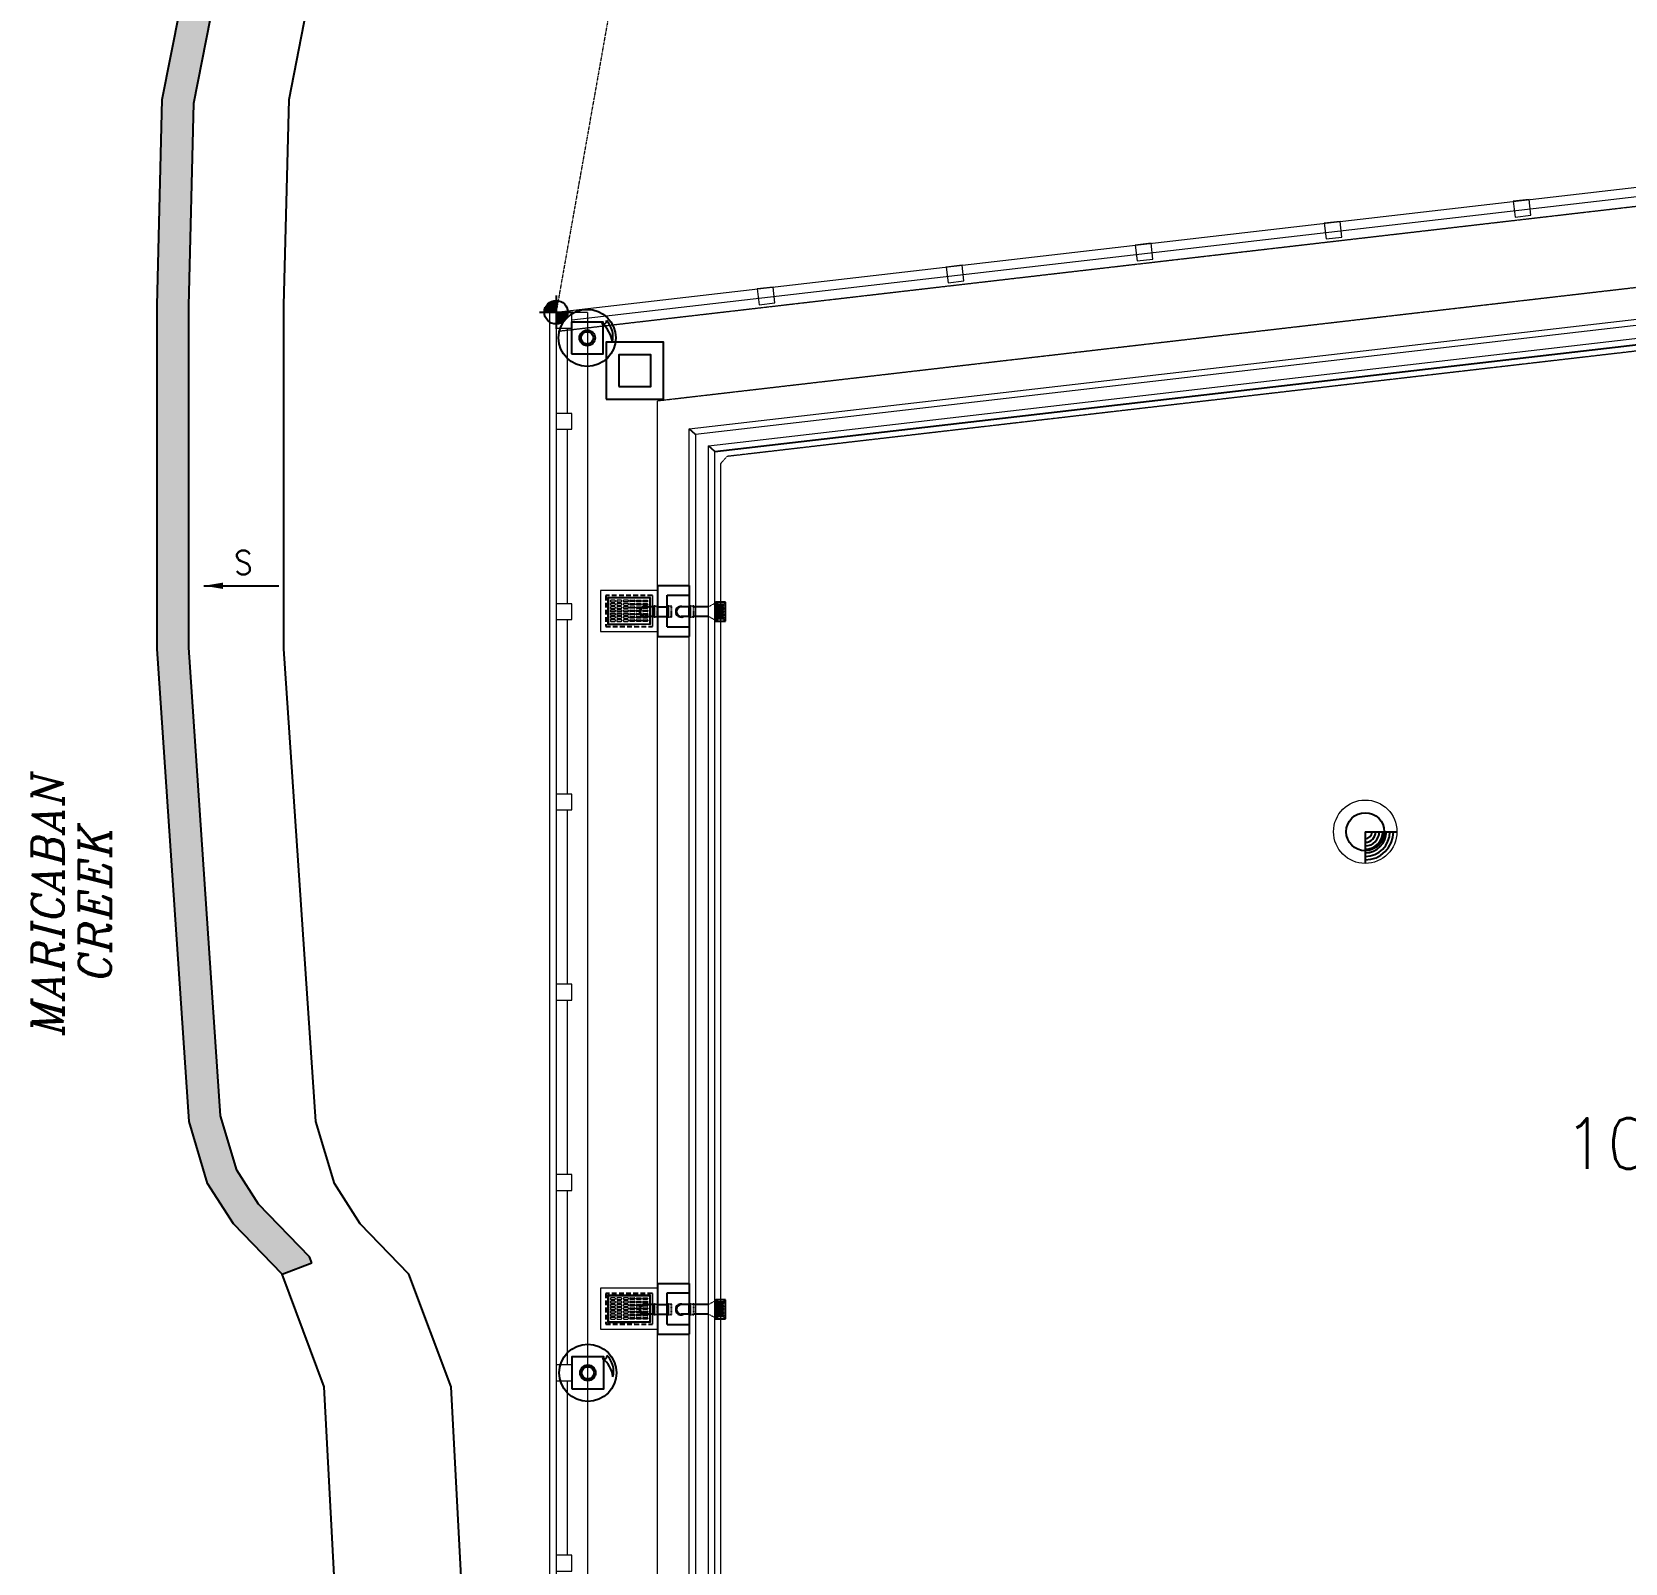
# Model space of a CAD drawing. Header units: inches. Extents: x 25480 to 951550, y -607927 to 1377809.
# Drawn here: x 436930 to 462051, y 356615 to 380756 of the extents above; entities that cross this region are included whole.
import ezdxf

# ---------------------------------------------------------------- set-up
doc = ezdxf.new("R2010")
doc.units = ezdxf.units.IN
doc.header["$MEASUREMENT"] = 0
doc.linetypes.add('HIDDEN', pattern=[0.375, 0.25, -0.125])
doc.linetypes.add('PHANTOM', pattern=[2.5, 1.25, -0.25, 0.25, -0.25, 0.25, -0.25])
doc.layers.add('M-HVAC-EQPM-NEW', color=5, linetype='Continuous')
doc.layers.add('M-X-BKGD', color=8, linetype='Continuous')
doc.styles.add('SIMPLEX', font='simplex.shx')
doc.dimstyles.new('dim300', dxfattribs={"dimscale": 300, "dimtxt": 2.5, "dimasz": 2.5, "dimexe": 1, "dimexo": 1, "dimgap": 1, "dimtad": 1, "dimdec": 0, "dimzin": 0, "dimdsep": 46, "dimtxsty": 'SIMPLEX', "dimcen": 1, "dimdle": 2.5, "dimclrd": 1, "dimclre": 1, "dimclrt": 3, "dimadec": 0, "dimazin": 0, "dimtfac": 1, "dimtdec": 0, "dimtix": 1, "dimtmove": 2, "dimatfit": 0, "dimfxl": 1, "dimtolj": 1, "dimtzin": 0, "dimarcsym": 0})

msp = doc.modelspace()

# ---------------------------------------------------------------- hatches: boundary and pattern name
at = {"layer": 'M-X-BKGD'}
h = msp.add_hatch(dxfattribs=at)
h.set_pattern_fill('GRAVEL', color=8, scale=500, angle=180, style=0)
h.set_pattern_definition([(48.0128, (355885.91, -4146909.247), (3999.99911608, 4500.0006708), [67.268, -6659.544]), (4.9697, (355930.91, -4146859.247), (-6000.00052576, -499.9956535), [115.434, -11427.9625]), (312.5104, (356045.91, -4146849.247), (-4999.99535917, 5500.00433694), [81.394, -8058.016]), (87.2737, (356240.91, -4146724.247), (-499.99800886, -10000.00014749), [105.119, -10406.779]), (112.8337, (356245.91, -4146619.247), (2500.00495272, -5999.99820589), [103.0775, -10204.6865]), (177.2737, (356205.91, -4146524.247), (10000.00014749, -499.99800886), [105.119, -10406.779]), (217.6942, (356100.91, -4146519.247), (6500.00367281, 4999.99520258), [139.0145, -13762.4245]), (252.2553, (355990.91, -4146604.247), (-3500.00538135, -10999.99811562), [131.244, -12993.1605]), (301.4296, (355950.91, -4146729.247), (4000.00411709, -6499.99751825), [105.475, -10442.0365]), (355.2364, (356005.91, -4146819.247), (-5500.00047316, 499.99576633), [120.416, -5900.3815]), (42.3974, (356125.91, -4146829.247), (6000.003675537, 5499.996041007), [155.724, -15416.6875]), (318.8141, (355745.91, -4146719.247), (3500.0014734, -2999.99865667), [53.1505, -5261.922]), (351.4692, (355785.91, -4146754.247), (-6499.99914241, 1000.00395502), [101.1185, -10010.7555]), (45, (355885.9, -4146769.25), (1e-13, 500.000155), [70.7105, -636.396]), (23.1986, (355920.91, -4146829.25), (-2499.9998653, -1000.0006626), [38.079, -3769.8075]), (111.8014, (355955.91, -4146814.25), (499.9999553, -1500.0001365), [53.8515, -2638.731]), (210.9638, (355935.91, -4146764.25), (-1499.9990111, -1000.0012418), [87.4645, -2828.0115]), (341.5651, (355860.91, -4146809.25), (-1000.0002173, 499.9992016), [63.2455, -1517.8935]), (196.3895, (356245.91, -4146814.247), (-5000.0010992, -1499.99635491), [88.6, -8771.4225]), (250.3462, (356160.91, -4146839.247), (1999.99762369, 5500.0010678), [74.3305, -7358.704]), (113.1986, (355860.91, -4146909.25), (1000.0006626, -2499.9998653), [76.1575, -3731.729]), (163.6105, (355830.91, -4146839.247), (5000.0010992, -1499.99635491), [88.6, -8771.4225]), (159.444, (356245.91, -4146504.25), (2500.0009223, -999.9979982), [85.44, -4186.562]), (114.7751, (356165.91, -4146474.247), (2499.99609462, -5500.00171092), [71.589, -7087.3215]), (246.8014, (355855.91, -4146409.25), (-1000.0006626, -2499.9998653), [76.1575, -3731.729]), (197.354, (355825.91, -4146479.247), (6500.00100955, 1999.99725113), [83.8155, -8297.712]), (249.444, (356100.91, -4146409.25), (999.9979982, 2500.0009223), [42.72, -4229.282]), (281.3099, (355885.91, -4146409.25), (499.998816, -2000.0003761), [25.495, -2524.0145]), (345.9638, (355890.91, -4146434.25), (-1500.000273, 499.9990287), [103.0775, -1958.475]), (6.009, (355990.91, -4146459.247), (-4999.99987545, -499.99965874), [95.525, -9456.9615]), (123.6901, (355935.91, -4146719.25), (500.0006673, -999.999779), [72.111, -1730.6645]), (173.1572, (355895.91, -4146659.247), (-8499.99968274, 1000.00399896), [125.897, -12463.7815]), (240.9454, (355770.91, -4146644.247), (2000.0000136, 3500.0001923), [51.478, -5096.337]), (270, (355745.9, -4146689.25), (500, -500), [30, -470]), (300.2564, (356000.91, -4146474.247), (-1999.9974434, 3500.00122793), [69.462, -6876.76]), (228.0128, (356035.91, -4146534.247), (-3999.99911608, -4500.0006708), [134.536, -6592.276]), (180, (355945.9, -4146634.25), (-500, -500), [130, -370]), (145.3048, (355815.91, -4146634.247), (4999.9971295, -3500.0043048), [79.057, -7826.637]), (74.0546, (355750.91, -4146589.25), (499.9999446, 2000.0000633), [72.801, -3567.254]), (27.646, (355770.91, -4146519.247), (9499.99790359, 5000.00385658), [118.5325, -11734.737]), (355.4261, (355875.91, -4146464.247), (6500.00027916, -499.99740058), [125.3995, -12414.537])])
h.paths.add_polyline_path([(440501, 362276), (440160, 362812), (439904, 363668), (439405, 371048), (439405, 376439), (439485, 379634), (439746, 380967), (439952, 381593), (440068, 382007), (439708, 384775), (439476, 384732), (439704, 382976), (439656, 382512), (439604, 382205), (439473, 381739), (439261, 381093), (438986, 379688), (438905, 376446), (438905, 371031), (439409, 363578), (439701, 362602), (440107, 361965), (440874, 361173), (441342, 361348), (441306, 361445)])
h.paths.add_polyline_path([(439250, 388302), (439519, 389132), (439084, 389142), (439072, 387932), (439183, 386654), (439369, 385550), (439476, 384732), (439708, 384775)])
h.paths.add_polyline_path([(439679, 386717), (439572, 387951), (439583, 389061), (439606, 389130), (439519, 389132), (439250, 388302), (439708, 384775), (439968, 384822), (439864, 385624)])
h.paths.add_polyline_path([(439708, 384775), (440068, 382007), (440093, 382096), (440152, 382445), (440207, 382983), (439968, 384822)])
for points in [[(445196, 376521, 0.414214), (445011, 376336), (445196, 376336)], [(445381, 376336), (445196, 376336), (445196, 376151, 0.414214)]]:
    msp.add_hatch(color=8, dxfattribs=at).paths.add_polyline_path(points)

# ---------------------------------------------------------------- linework, layer by layer
at = {"layer": 'M-HVAC-EQPM-NEW', "color": 8}
for centre, radius in [((445196, 376336), 185), ((445686, 375931), 450), ((445686, 375931), 123), ((445686, 375931), 97.2), ((447732, 371751), 5.08), ((447854, 371751), 5.08), ((447732, 371482), 5.08), ((447854, 371482), 5.08), ((457953, 368146), 300), ((447732, 360751), 5.08), ((447854, 360751), 5.08), ((447732, 360482), 5.08), ((447854, 360482), 5.08), ((445696, 359615), 450), ((445696, 359615), 123), ((445696, 359615), 97.2)]:
    msp.add_circle(centre, radius, dxfattribs=at)
at = {"layer": 'M-HVAC-EQPM-NEW', "color": 8, "linetype": 'Continuous', "lineweight": 0, "ltscale": 10}
msp.add_circle((457953, 368146), 500, dxfattribs=at)
at = {"layer": 'M-X-BKGD', "color": 8, "linetype": 'PHANTOM', "lineweight": 0, "ltscale": 10}
msp.add_line((448584, 395469), (445196, 376336), dxfattribs=at)
at = {"layer": 'M-X-BKGD', "color": 8, "linetype": 'Continuous', "lineweight": 0, "ltscale": 10}
for p, q in [((445196, 376336), (510006, 383846)), ((445196, 376336), (510006, 383846)), ((445446, 376214), (478186, 380008)), ((447296, 374496), (485996, 378980)), ((447296, 374496), (485996, 378980)), ((447696, 374139), (485596, 378531)), ((445196, 376336), (445196, 344615)), ((445196, 376336), (445196, 344615)), ((445376, 374740), (445376, 376086)), ((445376, 371740), (445376, 374490)), ((447296, 345096), (447296, 374496)), ((447296, 345096), (447296, 374496)), ((447696, 345496), (447696, 374139)), ((447696, 345496), (447696, 374139)), ((446051, 371788), (446051, 371780)), ((446122, 371796), (446059, 371796)), ((446131, 371780), (446131, 371788)), ((446153, 371788), (446153, 371780)), ((446224, 371796), (446161, 371796)), ((446233, 371780), (446233, 371788)), ((446255, 371789), (446255, 371781)), ((446327, 371798), (446264, 371798)), ((446335, 371781), (446335, 371789)), ((446356, 371781), (446356, 371789)), ((446365, 371798), (446428, 371798)), ((446436, 371789), (446436, 371781)), ((446459, 371780), (446459, 371788)), ((446467, 371796), (446531, 371796)), ((446539, 371788), (446539, 371780)), ((446561, 371780), (446561, 371788)), ((446569, 371796), (446632, 371796)), ((446641, 371788), (446641, 371780)), ((446713, 371868), (446713, 371383)), ((446051, 371735), (446051, 371727)), ((446051, 371682), (446051, 371674)), ((446051, 371632), (446051, 371624)), ((446051, 371580), (446051, 371572)), ((446059, 371771), (446122, 371771)), ((446122, 371744), (446059, 371744)), ((446059, 371719), (446122, 371719)), ((446122, 371691), (446059, 371691)), ((446059, 371666), (446122, 371666)), ((446122, 371641), (446059, 371641)), ((446059, 371616), (446122, 371616)), ((446122, 371588), (446059, 371588)), ((446059, 371563), (446122, 371563)), ((446122, 371539), (446059, 371539)), ((446131, 371727), (446131, 371735)), ((446131, 371674), (446131, 371682)), ((446131, 371624), (446131, 371632)), ((446131, 371572), (446131, 371580)), ((446153, 371735), (446153, 371727)), ((446153, 371682), (446153, 371674)), ((446153, 371632), (446153, 371624)), ((446153, 371580), (446153, 371572)), ((446161, 371771), (446224, 371771)), ((446224, 371744), (446161, 371744)), ((446161, 371719), (446224, 371719)), ((446224, 371691), (446161, 371691)), ((446161, 371666), (446224, 371666)), ((446224, 371641), (446161, 371641)), ((446161, 371616), (446224, 371616)), ((446224, 371588), (446161, 371588)), ((446161, 371563), (446224, 371563)), ((446224, 371539), (446161, 371539)), ((446233, 371727), (446233, 371735)), ((446233, 371674), (446233, 371682)), ((446233, 371624), (446233, 371632)), ((446233, 371572), (446233, 371580)), ((446255, 371737), (446255, 371729)), ((446255, 371685), (446255, 371676)), ((446255, 371632), (446255, 371624)), ((446255, 371580), (446255, 371572)), ((446264, 371773), (446327, 371773)), ((446327, 371745), (446264, 371745)), ((446264, 371720), (446327, 371720)), ((446327, 371693), (446264, 371693)), ((446264, 371668), (446327, 371668)), ((446327, 371641), (446264, 371641)), ((446264, 371616), (446327, 371616)), ((446327, 371588), (446264, 371588)), ((446264, 371563), (446327, 371563)), ((446327, 371539), (446264, 371539)), ((446335, 371729), (446335, 371737)), ((446335, 371676), (446335, 371685)), ((446335, 371624), (446335, 371632)), ((446335, 371572), (446335, 371580)), ((446356, 371729), (446356, 371737)), ((446356, 371676), (446356, 371685)), ((446356, 371624), (446356, 371632)), ((446356, 371572), (446356, 371580)), ((446428, 371773), (446365, 371773)), ((446365, 371745), (446428, 371745)), ((446428, 371720), (446365, 371720)), ((446365, 371693), (446428, 371693)), ((446428, 371668), (446365, 371668)), ((446365, 371641), (446428, 371641)), ((446428, 371616), (446365, 371616)), ((446365, 371588), (446428, 371588)), ((446428, 371563), (446365, 371563)), ((446365, 371539), (446428, 371539)), ((446436, 371737), (446436, 371729)), ((446436, 371685), (446436, 371676)), ((446436, 371632), (446436, 371624)), ((446436, 371580), (446436, 371572)), ((446459, 371727), (446459, 371735)), ((446459, 371674), (446459, 371682)), ((446459, 371624), (446459, 371632)), ((446459, 371572), (446459, 371580)), ((446531, 371771), (446467, 371771)), ((446467, 371744), (446531, 371744)), ((446531, 371719), (446467, 371719)), ((446467, 371691), (446531, 371691)), ((446531, 371666), (446467, 371666)), ((446467, 371641), (446531, 371641)), ((446531, 371616), (446467, 371616)), ((446467, 371588), (446531, 371588)), ((446531, 371563), (446467, 371563)), ((446467, 371539), (446531, 371539)), ((446539, 371735), (446539, 371727)), ((446539, 371682), (446539, 371674)), ((446539, 371632), (446539, 371624)), ((446539, 371580), (446539, 371572)), ((446561, 371727), (446561, 371735)), ((446561, 371674), (446561, 371682)), ((446561, 371624), (446561, 371632)), ((446561, 371572), (446561, 371580)), ((446632, 371771), (446569, 371771)), ((446569, 371744), (446632, 371744)), ((446632, 371719), (446569, 371719)), ((446569, 371691), (446632, 371691)), ((446632, 371666), (446569, 371666)), ((446569, 371641), (446632, 371641)), ((446632, 371616), (446569, 371616)), ((446569, 371588), (446632, 371588)), ((446632, 371563), (446569, 371563)), ((446569, 371539), (446632, 371539)), ((446641, 371735), (446641, 371727)), ((446641, 371682), (446641, 371674)), ((446641, 371632), (446641, 371624)), ((446641, 371580), (446641, 371572)), ((445376, 368740), (445376, 371490)), ((446051, 371531), (446051, 371522)), ((446051, 371479), (446051, 371470)), ((446059, 371514), (446122, 371514)), ((446122, 371487), (446059, 371487)), ((446059, 371462), (446122, 371462)), ((446131, 371522), (446131, 371531)), ((446131, 371470), (446131, 371479)), ((446153, 371531), (446153, 371522)), ((446153, 371479), (446153, 371470)), ((446161, 371514), (446224, 371514)), ((446224, 371487), (446161, 371487)), ((446161, 371462), (446224, 371462)), ((446233, 371522), (446233, 371531)), ((446233, 371470), (446233, 371479)), ((446255, 371531), (446255, 371522)), ((446255, 371479), (446255, 371470)), ((446264, 371514), (446327, 371514)), ((446327, 371487), (446264, 371487)), ((446264, 371462), (446327, 371462)), ((446335, 371522), (446335, 371531)), ((446335, 371470), (446335, 371479)), ((446356, 371522), (446356, 371531)), ((446356, 371470), (446356, 371479)), ((446428, 371514), (446365, 371514)), ((446365, 371487), (446428, 371487)), ((446428, 371462), (446365, 371462)), ((446436, 371531), (446436, 371522)), ((446436, 371479), (446436, 371470)), ((446459, 371522), (446459, 371531)), ((446459, 371470), (446459, 371479)), ((446531, 371514), (446467, 371514)), ((446467, 371487), (446531, 371487)), ((446531, 371462), (446467, 371462)), ((446539, 371531), (446539, 371522)), ((446539, 371479), (446539, 371470)), ((446561, 371522), (446561, 371531)), ((446561, 371470), (446561, 371479)), ((446632, 371514), (446569, 371514)), ((446569, 371487), (446632, 371487)), ((446632, 371462), (446569, 371462)), ((446641, 371531), (446641, 371522)), ((446641, 371479), (446641, 371470)), ((445376, 365740), (445376, 368490)), ((445376, 362740), (445376, 365490)), ((445376, 359740), (445376, 362490)), ((446051, 360788), (446051, 360780)), ((446051, 360735), (446051, 360727)), ((446122, 360796), (446059, 360796)), ((446059, 360771), (446122, 360771)), ((446122, 360744), (446059, 360744)), ((446131, 360780), (446131, 360788)), ((446131, 360727), (446131, 360735)), ((446153, 360788), (446153, 360780)), ((446153, 360735), (446153, 360727)), ((446224, 360796), (446161, 360796)), ((446161, 360771), (446224, 360771)), ((446224, 360744), (446161, 360744)), ((446233, 360780), (446233, 360788)), ((446233, 360727), (446233, 360735)), ((446255, 360789), (446255, 360781)), ((446255, 360737), (446255, 360729)), ((446327, 360798), (446264, 360798)), ((446264, 360773), (446327, 360773)), ((446327, 360745), (446264, 360745)), ((446335, 360781), (446335, 360789)), ((446335, 360729), (446335, 360737)), ((446356, 360781), (446356, 360789)), ((446356, 360729), (446356, 360737)), ((446365, 360798), (446428, 360798)), ((446428, 360773), (446365, 360773)), ((446365, 360745), (446428, 360745)), ((446436, 360789), (446436, 360781)), ((446436, 360737), (446436, 360729)), ((446459, 360780), (446459, 360788)), ((446459, 360727), (446459, 360735)), ((446467, 360796), (446531, 360796)), ((446531, 360771), (446467, 360771)), ((446467, 360744), (446531, 360744)), ((446539, 360788), (446539, 360780)), ((446539, 360735), (446539, 360727)), ((446561, 360780), (446561, 360788)), ((446561, 360727), (446561, 360735)), ((446569, 360796), (446632, 360796)), ((446632, 360771), (446569, 360771)), ((446569, 360744), (446632, 360744)), ((446641, 360788), (446641, 360780)), ((446641, 360735), (446641, 360727)), ((446713, 360868), (446713, 360383)), ((446051, 360682), (446051, 360674)), ((446051, 360632), (446051, 360624)), ((446051, 360580), (446051, 360572)), ((446051, 360531), (446051, 360522)), ((446059, 360719), (446122, 360719)), ((446122, 360691), (446059, 360691)), ((446059, 360666), (446122, 360666)), ((446122, 360641), (446059, 360641)), ((446059, 360616), (446122, 360616)), ((446122, 360588), (446059, 360588)), ((446059, 360563), (446122, 360563)), ((446122, 360539), (446059, 360539)), ((446059, 360514), (446122, 360514)), ((446122, 360487), (446059, 360487)), ((446131, 360674), (446131, 360682)), ((446131, 360624), (446131, 360632)), ((446131, 360572), (446131, 360580)), ((446131, 360522), (446131, 360531)), ((446153, 360682), (446153, 360674)), ((446153, 360632), (446153, 360624)), ((446153, 360580), (446153, 360572)), ((446153, 360531), (446153, 360522)), ((446161, 360719), (446224, 360719)), ((446224, 360691), (446161, 360691)), ((446161, 360666), (446224, 360666)), ((446224, 360641), (446161, 360641)), ((446161, 360616), (446224, 360616)), ((446224, 360588), (446161, 360588)), ((446161, 360563), (446224, 360563)), ((446224, 360539), (446161, 360539)), ((446161, 360514), (446224, 360514)), ((446224, 360487), (446161, 360487)), ((446233, 360674), (446233, 360682)), ((446233, 360624), (446233, 360632)), ((446233, 360572), (446233, 360580)), ((446233, 360522), (446233, 360531)), ((446255, 360685), (446255, 360676)), ((446255, 360632), (446255, 360624)), ((446255, 360580), (446255, 360572)), ((446255, 360531), (446255, 360522)), ((446264, 360720), (446327, 360720)), ((446327, 360693), (446264, 360693)), ((446264, 360668), (446327, 360668)), ((446327, 360641), (446264, 360641)), ((446264, 360616), (446327, 360616)), ((446327, 360588), (446264, 360588)), ((446264, 360563), (446327, 360563)), ((446327, 360539), (446264, 360539)), ((446264, 360514), (446327, 360514)), ((446327, 360487), (446264, 360487)), ((446335, 360676), (446335, 360685)), ((446335, 360624), (446335, 360632)), ((446335, 360572), (446335, 360580)), ((446335, 360522), (446335, 360531)), ((446356, 360676), (446356, 360685)), ((446356, 360624), (446356, 360632)), ((446356, 360572), (446356, 360580)), ((446356, 360522), (446356, 360531)), ((446428, 360720), (446365, 360720)), ((446365, 360693), (446428, 360693)), ((446428, 360668), (446365, 360668)), ((446365, 360641), (446428, 360641)), ((446428, 360616), (446365, 360616)), ((446365, 360588), (446428, 360588)), ((446428, 360563), (446365, 360563)), ((446365, 360539), (446428, 360539)), ((446428, 360514), (446365, 360514)), ((446365, 360487), (446428, 360487)), ((446436, 360685), (446436, 360676)), ((446436, 360632), (446436, 360624)), ((446436, 360580), (446436, 360572)), ((446436, 360531), (446436, 360522)), ((446459, 360674), (446459, 360682)), ((446459, 360624), (446459, 360632)), ((446459, 360572), (446459, 360580)), ((446459, 360522), (446459, 360531)), ((446531, 360719), (446467, 360719)), ((446467, 360691), (446531, 360691)), ((446531, 360666), (446467, 360666)), ((446467, 360641), (446531, 360641)), ((446531, 360616), (446467, 360616)), ((446467, 360588), (446531, 360588)), ((446531, 360563), (446467, 360563)), ((446467, 360539), (446531, 360539)), ((446531, 360514), (446467, 360514)), ((446467, 360487), (446531, 360487)), ((446539, 360682), (446539, 360674)), ((446539, 360632), (446539, 360624)), ((446539, 360580), (446539, 360572)), ((446539, 360531), (446539, 360522)), ((446561, 360674), (446561, 360682)), ((446561, 360624), (446561, 360632)), ((446561, 360572), (446561, 360580)), ((446561, 360522), (446561, 360531)), ((446632, 360719), (446569, 360719)), ((446569, 360691), (446632, 360691)), ((446632, 360666), (446569, 360666)), ((446569, 360641), (446632, 360641)), ((446632, 360616), (446569, 360616)), ((446569, 360588), (446632, 360588)), ((446632, 360563), (446569, 360563)), ((446569, 360539), (446632, 360539)), ((446632, 360514), (446569, 360514)), ((446569, 360487), (446632, 360487)), ((446641, 360682), (446641, 360674)), ((446641, 360632), (446641, 360624)), ((446641, 360580), (446641, 360572)), ((446641, 360531), (446641, 360522)), ((446051, 360479), (446051, 360470)), ((446059, 360462), (446122, 360462)), ((446131, 360470), (446131, 360479)), ((446153, 360479), (446153, 360470)), ((446161, 360462), (446224, 360462)), ((446233, 360470), (446233, 360479)), ((446255, 360479), (446255, 360470)), ((446264, 360462), (446327, 360462)), ((446335, 360470), (446335, 360479)), ((446356, 360470), (446356, 360479)), ((446428, 360462), (446365, 360462)), ((446436, 360479), (446436, 360470)), ((446459, 360470), (446459, 360479)), ((446531, 360462), (446467, 360462)), ((446539, 360479), (446539, 360470)), ((446561, 360470), (446561, 360479)), ((446632, 360462), (446569, 360462)), ((446641, 360479), (446641, 360470)), ((445376, 356740), (445376, 359490))]:
    msp.add_line(p, q, dxfattribs=at)
at = {"layer": 'M-X-BKGD', "color": 8, "linetype": 'HIDDEN', "lineweight": 0, "ltscale": 10}
for p, q in [((445230, 376038), (509706, 383509)), ((446796, 374941), (486496, 379541)), ((445096, 345596), (445096, 376333)), ((445696, 376333), (445096, 376333)), ((445696, 345596), (445696, 376333)), ((446796, 344596), (446796, 374941)), ((446796, 344596), (446796, 374941))]:
    msp.add_line(p, q, dxfattribs=at)
at = {"layer": 'M-X-BKGD', "color": 8, "linetype": 'Continuous', "ltscale": 300}
msp.add_line((447696, 374139), (485596, 378531), dxfattribs=at)
at = {"layer": 'M-X-BKGD', "color": 8}
for p, q in [((445196, 376599), (445196, 376074)), ((444933, 376336), (445458, 376336)), ((447396, 374407), (447296, 374496)), ((447696, 374139), (447596, 374229)), ((446796, 372026), (447296, 372026)), ((446796, 372026), (446796, 371226)), ((446946, 371376), (446946, 371876)), ((446946, 371876), (447296, 371876)), ((447296, 372026), (447296, 371226)), ((446726, 371690), (446596, 371690)), ((446726, 371540), (446596, 371540)), ((446746, 371700), (446726, 371690)), ((446726, 371540), (446726, 371690)), ((446746, 371530), (446726, 371540)), ((446746, 371530), (446746, 371700)), ((446966, 371700), (446946, 371690)), ((446946, 371540), (446946, 371690)), ((446966, 371530), (446946, 371540)), ((446966, 371530), (446966, 371700)), ((447296, 371690), (447166, 371690)), ((447296, 371540), (447166, 371540)), ((447316, 371700), (447296, 371690)), ((447296, 371540), (447296, 371690)), ((447316, 371530), (447296, 371540)), ((447316, 371530), (447316, 371700)), ((447696, 371765), (447696, 371465)), ((447696, 371765), (447716, 371765)), ((447716, 371765), (447716, 371465)), ((447866, 371765), (447716, 371765)), ((447828, 371727), (447716, 371727)), ((447828, 371702), (447716, 371702)), ((447828, 371677), (447716, 371677)), ((447828, 371652), (447716, 371652)), ((447828, 371627), (447716, 371627)), ((447828, 371602), (447716, 371602)), ((447828, 371577), (447716, 371577)), ((447828, 371552), (447716, 371552)), ((447866, 371465), (447866, 371765)), ((446946, 371376), (447296, 371376)), ((447696, 371465), (447716, 371465)), ((447828, 371527), (447716, 371527)), ((447828, 371502), (447716, 371502)), ((447716, 371465), (447866, 371465)), ((446796, 371226), (447296, 371226)), ((457953, 368146), (458453, 368146)), ((457953, 368146), (457953, 367646)), ((440874, 361173), (441342, 361348)), ((446796, 361026), (447296, 361026)), ((446796, 361026), (446796, 360226)), ((447296, 361026), (447296, 360226)), ((446946, 360376), (446946, 360876)), ((446946, 360876), (447296, 360876)), ((447696, 360765), (447696, 360465)), ((447696, 360765), (447716, 360765)), ((447716, 360765), (447716, 360465)), ((447866, 360765), (447716, 360765)), ((447866, 360465), (447866, 360765)), ((446726, 360690), (446596, 360690)), ((446726, 360540), (446596, 360540)), ((446746, 360700), (446726, 360690)), ((446726, 360540), (446726, 360690)), ((446746, 360530), (446726, 360540)), ((446746, 360530), (446746, 360700)), ((446966, 360700), (446946, 360690)), ((446946, 360540), (446946, 360690)), ((446966, 360530), (446946, 360540)), ((446966, 360530), (446966, 360700)), ((447296, 360690), (447166, 360690)), ((447296, 360540), (447166, 360540)), ((447316, 360700), (447296, 360690)), ((447296, 360540), (447296, 360690)), ((447316, 360530), (447296, 360540)), ((447316, 360530), (447316, 360700)), ((447828, 360727), (447716, 360727)), ((447828, 360702), (447716, 360702)), ((447828, 360677), (447716, 360677)), ((447828, 360652), (447716, 360652)), ((447828, 360627), (447716, 360627)), ((447828, 360602), (447716, 360602)), ((447828, 360577), (447716, 360577)), ((447828, 360552), (447716, 360552)), ((447828, 360527), (447716, 360527)), ((447828, 360502), (447716, 360502)), ((446946, 360376), (447296, 360376)), ((447696, 360465), (447716, 360465)), ((447716, 360465), (447866, 360465)), ((446796, 360226), (447296, 360226))]:
    msp.add_line(p, q, dxfattribs=at)
at = {"layer": 'M-X-BKGD', "color": 8, "linetype": 'HIDDEN', "ltscale": 8}
for p, q in [((446796, 371700), (446746, 371700)), ((446796, 371530), (446796, 371700)), ((446796, 371690), (446946, 371690)), ((446796, 371540), (446946, 371540)), ((447016, 371700), (446966, 371700)), ((447016, 371530), (447016, 371700)), ((447366, 371700), (447316, 371700)), ((447366, 371530), (447366, 371700)), ((447596, 371690), (447366, 371690)), ((447596, 371540), (447366, 371540)), ((447596, 371690), (447696, 371745)), ((447596, 371540), (447696, 371485)), ((446796, 371530), (446746, 371530)), ((447016, 371530), (446966, 371530)), ((447366, 371530), (447316, 371530)), ((447596, 360690), (447696, 360745)), ((446796, 360700), (446746, 360700)), ((446796, 360530), (446746, 360530)), ((446796, 360530), (446796, 360700)), ((446796, 360690), (446946, 360690)), ((446796, 360540), (446946, 360540)), ((447016, 360700), (446966, 360700)), ((447016, 360530), (446966, 360530)), ((447016, 360530), (447016, 360700)), ((447366, 360700), (447316, 360700)), ((447366, 360530), (447316, 360530)), ((447366, 360530), (447366, 360700)), ((447596, 360690), (447366, 360690)), ((447596, 360540), (447366, 360540)), ((447596, 360540), (447696, 360485))]:
    msp.add_line(p, q, dxfattribs=at)
at = {"layer": 'M-X-BKGD', "color": 8}
for points in [[(441342, 361348), (441306, 361445), (440501, 362276), (440160, 362812), (439904, 363668), (439405, 371048), (439405, 376439), (439485, 379634), (439746, 380967), (439952, 381593), (440093, 382096), (440152, 382445), (440207, 382983), (439864, 385624), (439679, 386717), (439572, 387951), (439583, 389061), (439606, 389130)], [(442321, 344617), (441539, 359392), (440874, 361173), (440107, 361965), (439701, 362602), (439409, 363578), (438905, 371031), (438905, 376446), (438986, 379688), (439261, 381093)], [(444321, 344617), (443539, 359392), (442874, 361173), (442107, 361965), (441701, 362602), (441409, 363578), (440905, 371031), (440905, 376446), (440986, 379688), (441261, 381093)]]:
    msp.add_lwpolyline(points, dxfattribs=at)
at = {"layer": 'M-X-BKGD', "color": 8, "linetype": 'Continuous', "lineweight": 0, "ltscale": 10}
for points in [[(447396, 374407), (447396, 345196), (474840, 345196), (474840, 355196), (485896, 355196), (485896, 378868)], [(447396, 374407), (447396, 345196), (474840, 345196), (474840, 355196), (485896, 355196), (485896, 378868)], [(485696, 378643), (485696, 355396), (474640, 355396), (474640, 345396), (447596, 345396), (447596, 374229)], [(485696, 378643), (485696, 355396), (474640, 355396), (474640, 345396), (447596, 345396), (447596, 374229)], [(460537, 378114), (460288, 378085), (460317, 377837), (460565, 377865)], [(457557, 377768), (457308, 377740), (457337, 377491), (457585, 377520)], [(454576, 377423), (454328, 377394), (454357, 377146), (454605, 377175)], [(451596, 377078), (451348, 377049), (451377, 376801), (451625, 376830)], [(448616, 376733), (448368, 376704), (448397, 376455), (448645, 376484)], [(445196, 376086), (445446, 376086), (445446, 376336), (445196, 376336)], [(445196, 374490), (445446, 374490), (445446, 374740), (445196, 374740)], [(445896, 371301), (446796, 371301), (446796, 371951), (445896, 371951)], [(445896, 371301), (446796, 371301), (446796, 371951), (445896, 371951)], [(446021, 371426), (446671, 371426), (446671, 371826), (446021, 371826)], [(445196, 371490), (445446, 371490), (445446, 371740), (445196, 371740)], [(445196, 368490), (445446, 368490), (445446, 368740), (445196, 368740)], [(445196, 365490), (445446, 365490), (445446, 365740), (445196, 365740)], [(445196, 362490), (445446, 362490), (445446, 362740), (445196, 362740)], [(445896, 360301), (446796, 360301), (446796, 360951), (445896, 360951)], [(445896, 360301), (446796, 360301), (446796, 360951), (445896, 360951)], [(446021, 360426), (446671, 360426), (446671, 360826), (446021, 360826)], [(445196, 359490), (445446, 359490), (445446, 359740), (445196, 359740)], [(445196, 356490), (445446, 356490), (445446, 356740), (445196, 356740)]]:
    msp.add_lwpolyline(points, close=True, dxfattribs=at)
at = {"layer": 'M-X-BKGD', "color": 8, "linetype": 'HIDDEN', "lineweight": 0, "ltscale": 10}
msp.add_lwpolyline([(480065, 371000), (485390, 371000), (485490, 371100), (485490, 378318), (485390, 378407), (447889, 374062), (447790, 373950), (447790, 345696), (447890, 345596), (463405, 345596), (463505, 345696), (463505, 365721)], dxfattribs=at)
at = {"layer": 'M-X-BKGD', "color": 8, "ltscale": 10}
for points in [[(445436, 375681), (445936, 375681), (445936, 376181), (445436, 376181)], [(445987, 374964), (446887, 374964), (446887, 375864), (445987, 375864)], [(446187, 375164), (446687, 375164), (446687, 375664), (446187, 375664)], [(445446, 359365), (445946, 359365), (445946, 359865), (445446, 359865)]]:
    msp.add_lwpolyline(points, close=True, dxfattribs=at)
at = {"layer": 'M-X-BKGD', "color": 8, "linetype": 'HIDDEN', "ltscale": 300}
for points in [[(446713, 371868), (445978, 371868), (445978, 371383), (446713, 371383)], [(446713, 360868), (445978, 360868), (445978, 360383), (446713, 360383)]]:
    msp.add_lwpolyline(points, dxfattribs=at)
at = {"layer": 'M-X-BKGD', "color": 8, "linetype": 'Continuous', "lineweight": 0, "ltscale": 10}
for points in [[(446686, 371841), (446006, 371841), (446006, 371411), (446433, 371411)], [(446456, 371841), (446686, 371841), (446686, 371411), (446258, 371411)], [(446686, 360841), (446006, 360841), (446006, 360411), (446433, 360411)], [(446456, 360841), (446686, 360841), (446686, 360411), (446258, 360411)]]:
    msp.add_lwpolyline(points, dxfattribs=at)
at = {"layer": 'M-X-BKGD', "color": 8}
for centre, radius, start, end in [((445946, 376196), 46.1, 234.3096, 13.2578), ((445620, 375802), 467, 7.9441, 50.238), ((445723, 375952), 369, 346.5635, 43.6447), ((446596, 371615), 85, 61.9275, 298.0725), ((446596, 371615), 75, 90, 270), ((447166, 371615), 85, 61.9275, 298.0725), ((447166, 371615), 75, 90, 270), ((447828, 371715), 12.5, 270, 90), ((447828, 371665), 12.5, 270, 90), ((447828, 371615), 12.5, 270, 90), ((447828, 371565), 12.5, 270, 90), ((447828, 371515), 12.5, 270, 90), ((457953, 368146), 444, 270, 0), ((457953, 368146), 389, 270, 0), ((457953, 368146), 333, 270, 0), ((457953, 368146), 277, 270, 0), ((457953, 368146), 222, 270, 0), ((457953, 368146), 166, 270, 0), ((457953, 368146), 110, 270, 0), ((446596, 360615), 85, 61.9275, 298.0725), ((446596, 360615), 75, 90, 270), ((447166, 360615), 85, 61.9275, 298.0725), ((447166, 360615), 75, 90, 270), ((447828, 360715), 12.5, 270, 90), ((447828, 360665), 12.5, 270, 90), ((447828, 360615), 12.5, 270, 90), ((447828, 360565), 12.5, 270, 90), ((447828, 360515), 12.5, 270, 90), ((445955, 359880), 46.1, 234.3096, 13.2578), ((445630, 359486), 467, 7.9441, 50.238), ((445733, 359636), 369, 346.5635, 43.6447)]:
    msp.add_arc(centre, radius, start, end, dxfattribs=at)
at = {"layer": 'M-X-BKGD', "color": 8, "linetype": 'Continuous', "lineweight": 0, "ltscale": 10}
for centre, start, end in [((446059, 371788), 90, 180), ((446122, 371788), 0, 90), ((446161, 371788), 90, 180), ((446224, 371788), 0, 90), ((446264, 371789), 90, 180), ((446327, 371789), 0, 90), ((446365, 371789), 90, 180), ((446428, 371789), 0, 90), ((446467, 371788), 90, 180), ((446531, 371788), 0, 90), ((446569, 371788), 90, 180), ((446632, 371788), 0, 90), ((446059, 371780), 180, 270), ((446059, 371735), 90, 180), ((446059, 371727), 180, 270), ((446059, 371682), 90, 180), ((446059, 371674), 180, 270), ((446059, 371632), 90, 180), ((446059, 371624), 180, 270), ((446059, 371580), 90, 180), ((446059, 371572), 180, 270), ((446059, 371531), 90, 180), ((446122, 371780), 270, 0), ((446122, 371735), 0, 90), ((446122, 371727), 270, 0), ((446122, 371682), 0, 90), ((446122, 371674), 270, 0), ((446122, 371632), 0, 90), ((446122, 371624), 270, 0), ((446122, 371580), 0, 90), ((446122, 371572), 270, 0), ((446122, 371531), 0, 90), ((446161, 371780), 180, 270), ((446161, 371735), 90, 180), ((446161, 371727), 180, 270), ((446161, 371682), 90, 180), ((446161, 371674), 180, 270), ((446161, 371632), 90, 180), ((446161, 371624), 180, 270), ((446161, 371580), 90, 180), ((446161, 371572), 180, 270), ((446161, 371531), 90, 180), ((446224, 371780), 270, 0), ((446224, 371735), 0, 90), ((446224, 371727), 270, 0), ((446224, 371682), 0, 90), ((446224, 371674), 270, 0), ((446224, 371632), 0, 90), ((446224, 371624), 270, 0), ((446224, 371580), 0, 90), ((446224, 371572), 270, 0), ((446224, 371531), 0, 90), ((446264, 371781), 180, 270), ((446264, 371737), 90, 180), ((446264, 371729), 180, 270), ((446264, 371685), 90, 180), ((446264, 371676), 180, 270), ((446264, 371632), 90, 180), ((446264, 371624), 180, 270), ((446264, 371580), 90, 180), ((446264, 371572), 180, 270), ((446264, 371531), 90, 180), ((446327, 371781), 270, 0), ((446327, 371737), 0, 90), ((446327, 371729), 270, 0), ((446327, 371685), 0, 90), ((446327, 371676), 270, 0), ((446327, 371632), 0, 90), ((446327, 371624), 270, 0), ((446327, 371580), 0, 90), ((446327, 371572), 270, 0), ((446327, 371531), 0, 90), ((446365, 371781), 180, 270), ((446365, 371737), 90, 180), ((446365, 371729), 180, 270), ((446365, 371685), 90, 180), ((446365, 371676), 180, 270), ((446365, 371632), 90, 180), ((446365, 371624), 180, 270), ((446365, 371580), 90, 180), ((446365, 371572), 180, 270), ((446365, 371531), 90, 180), ((446428, 371781), 270, 0), ((446428, 371737), 0, 90), ((446428, 371729), 270, 0), ((446428, 371685), 0, 90), ((446428, 371676), 270, 0), ((446428, 371632), 0, 90), ((446428, 371624), 270, 0), ((446428, 371580), 0, 90), ((446428, 371572), 270, 0), ((446428, 371531), 0, 90), ((446467, 371780), 180, 270), ((446467, 371735), 90, 180), ((446467, 371727), 180, 270), ((446467, 371682), 90, 180), ((446467, 371674), 180, 270), ((446467, 371632), 90, 180), ((446467, 371624), 180, 270), ((446467, 371580), 90, 180), ((446467, 371572), 180, 270), ((446467, 371531), 90, 180), ((446531, 371780), 270, 0), ((446531, 371735), 0, 90), ((446531, 371727), 270, 0), ((446531, 371682), 0, 90), ((446531, 371674), 270, 0), ((446531, 371632), 0, 90), ((446531, 371624), 270, 0), ((446531, 371580), 0, 90), ((446531, 371572), 270, 0), ((446531, 371531), 0, 90), ((446569, 371780), 180, 270), ((446569, 371735), 90, 180), ((446569, 371727), 180, 270), ((446569, 371682), 90, 180), ((446569, 371674), 180, 270), ((446569, 371632), 90, 180), ((446569, 371624), 180, 270), ((446569, 371580), 90, 180), ((446569, 371572), 180, 270), ((446569, 371531), 90, 180), ((446632, 371780), 270, 0), ((446632, 371735), 0, 90), ((446632, 371727), 270, 0), ((446632, 371682), 0, 90), ((446632, 371674), 270, 0), ((446632, 371632), 0, 90), ((446632, 371624), 270, 0), ((446632, 371580), 0, 90), ((446632, 371572), 270, 0), ((446632, 371531), 0, 90), ((446059, 371522), 180, 270), ((446059, 371479), 90, 180), ((446059, 371470), 180, 270), ((446122, 371522), 270, 0), ((446122, 371479), 0, 90), ((446122, 371470), 270, 0), ((446161, 371522), 180, 270), ((446161, 371479), 90, 180), ((446161, 371470), 180, 270), ((446224, 371522), 270, 0), ((446224, 371479), 0, 90), ((446224, 371470), 270, 0), ((446264, 371522), 180, 270), ((446264, 371479), 90, 180), ((446264, 371470), 180, 270), ((446327, 371522), 270, 0), ((446327, 371479), 0, 90), ((446327, 371470), 270, 0), ((446365, 371522), 180, 270), ((446365, 371479), 90, 180), ((446365, 371470), 180, 270), ((446428, 371522), 270, 0), ((446428, 371479), 0, 90), ((446428, 371470), 270, 0), ((446467, 371522), 180, 270), ((446467, 371479), 90, 180), ((446467, 371470), 180, 270), ((446531, 371522), 270, 0), ((446531, 371479), 0, 90), ((446531, 371470), 270, 0), ((446569, 371522), 180, 270), ((446569, 371479), 90, 180), ((446569, 371470), 180, 270), ((446632, 371522), 270, 0), ((446632, 371479), 0, 90), ((446632, 371470), 270, 0), ((446059, 360788), 90, 180), ((446059, 360780), 180, 270), ((446059, 360735), 90, 180), ((446122, 360788), 0, 90), ((446122, 360780), 270, 0), ((446122, 360735), 0, 90), ((446161, 360788), 90, 180), ((446161, 360780), 180, 270), ((446161, 360735), 90, 180), ((446224, 360788), 0, 90), ((446224, 360780), 270, 0), ((446224, 360735), 0, 90), ((446264, 360789), 90, 180), ((446264, 360781), 180, 270), ((446264, 360737), 90, 180), ((446327, 360789), 0, 90), ((446327, 360781), 270, 0), ((446327, 360737), 0, 90), ((446365, 360789), 90, 180), ((446365, 360781), 180, 270), ((446365, 360737), 90, 180), ((446428, 360789), 0, 90), ((446428, 360781), 270, 0), ((446428, 360737), 0, 90), ((446467, 360788), 90, 180), ((446467, 360780), 180, 270), ((446467, 360735), 90, 180), ((446531, 360788), 0, 90), ((446531, 360780), 270, 0), ((446531, 360735), 0, 90), ((446569, 360788), 90, 180), ((446569, 360780), 180, 270), ((446569, 360735), 90, 180), ((446632, 360788), 0, 90), ((446632, 360780), 270, 0), ((446632, 360735), 0, 90), ((446059, 360727), 180, 270), ((446059, 360682), 90, 180), ((446059, 360674), 180, 270), ((446059, 360632), 90, 180), ((446059, 360624), 180, 270), ((446059, 360580), 90, 180), ((446059, 360572), 180, 270), ((446059, 360531), 90, 180), ((446059, 360522), 180, 270), ((446059, 360479), 90, 180), ((446122, 360727), 270, 0), ((446122, 360682), 0, 90), ((446122, 360674), 270, 0), ((446122, 360632), 0, 90), ((446122, 360624), 270, 0), ((446122, 360580), 0, 90), ((446122, 360572), 270, 0), ((446122, 360531), 0, 90), ((446122, 360522), 270, 0), ((446122, 360479), 0, 90), ((446161, 360727), 180, 270), ((446161, 360682), 90, 180), ((446161, 360674), 180, 270), ((446161, 360632), 90, 180), ((446161, 360624), 180, 270), ((446161, 360580), 90, 180), ((446161, 360572), 180, 270), ((446161, 360531), 90, 180), ((446161, 360522), 180, 270), ((446161, 360479), 90, 180), ((446224, 360727), 270, 0), ((446224, 360682), 0, 90), ((446224, 360674), 270, 0), ((446224, 360632), 0, 90), ((446224, 360624), 270, 0), ((446224, 360580), 0, 90), ((446224, 360572), 270, 0), ((446224, 360531), 0, 90), ((446224, 360522), 270, 0), ((446224, 360479), 0, 90), ((446264, 360729), 180, 270), ((446264, 360685), 90, 180), ((446264, 360676), 180, 270), ((446264, 360632), 90, 180), ((446264, 360624), 180, 270), ((446264, 360580), 90, 180), ((446264, 360572), 180, 270), ((446264, 360531), 90, 180), ((446264, 360522), 180, 270), ((446264, 360479), 90, 180), ((446327, 360729), 270, 0), ((446327, 360685), 0, 90), ((446327, 360676), 270, 0), ((446327, 360632), 0, 90), ((446327, 360624), 270, 0), ((446327, 360580), 0, 90), ((446327, 360572), 270, 0), ((446327, 360531), 0, 90), ((446327, 360522), 270, 0), ((446327, 360479), 0, 90), ((446365, 360729), 180, 270), ((446365, 360685), 90, 180), ((446365, 360676), 180, 270), ((446365, 360632), 90, 180), ((446365, 360624), 180, 270), ((446365, 360580), 90, 180), ((446365, 360572), 180, 270), ((446365, 360531), 90, 180), ((446365, 360522), 180, 270), ((446365, 360479), 90, 180), ((446428, 360729), 270, 0), ((446428, 360685), 0, 90), ((446428, 360676), 270, 0), ((446428, 360632), 0, 90), ((446428, 360624), 270, 0), ((446428, 360580), 0, 90), ((446428, 360572), 270, 0), ((446428, 360531), 0, 90), ((446428, 360522), 270, 0), ((446428, 360479), 0, 90), ((446467, 360727), 180, 270), ((446467, 360682), 90, 180), ((446467, 360674), 180, 270), ((446467, 360632), 90, 180), ((446467, 360624), 180, 270), ((446467, 360580), 90, 180), ((446467, 360572), 180, 270), ((446467, 360531), 90, 180), ((446467, 360522), 180, 270), ((446467, 360479), 90, 180), ((446531, 360727), 270, 0), ((446531, 360682), 0, 90), ((446531, 360674), 270, 0), ((446531, 360632), 0, 90), ((446531, 360624), 270, 0), ((446531, 360580), 0, 90), ((446531, 360572), 270, 0), ((446531, 360531), 0, 90), ((446531, 360522), 270, 0), ((446531, 360479), 0, 90), ((446569, 360727), 180, 270), ((446569, 360682), 90, 180), ((446569, 360674), 180, 270), ((446569, 360632), 90, 180), ((446569, 360624), 180, 270), ((446569, 360580), 90, 180), ((446569, 360572), 180, 270), ((446569, 360531), 90, 180), ((446569, 360522), 180, 270), ((446569, 360479), 90, 180), ((446632, 360727), 270, 0), ((446632, 360682), 0, 90), ((446632, 360674), 270, 0), ((446632, 360632), 0, 90), ((446632, 360624), 270, 0), ((446632, 360580), 0, 90), ((446632, 360572), 270, 0), ((446632, 360531), 0, 90), ((446632, 360522), 270, 0), ((446632, 360479), 0, 90), ((446059, 360470), 180, 270), ((446122, 360470), 270, 0), ((446161, 360470), 180, 270), ((446224, 360470), 270, 0), ((446264, 360470), 180, 270), ((446327, 360470), 270, 0), ((446365, 360470), 180, 270), ((446428, 360470), 270, 0), ((446467, 360470), 180, 270), ((446531, 360470), 270, 0), ((446569, 360470), 180, 270), ((446632, 360470), 270, 0)]:
    msp.add_arc(centre, 8.31, start, end, dxfattribs=at)

# ---------------------------------------------------------------- texts
at = {"layer": 'M-HVAC-EQPM-NEW', "color": 8, "char_height": 500, "width": 1, "attachment_point": 2, "rotation": 90, "style": 'SIMPLEX'}
for s, insert in [('{\\Fitalic|c0;\\C3;MARICABAN}', (436930, 367018)), ('{\\Fitalic|c0;\\C3;CREEK}', (437673, 367018))]:
    msp.add_mtext(s, dxfattribs=dict(at, insert=insert))
at = {"layer": 'M-X-BKGD', "color": 8, "style": 'SIMPLEX', "width": 0.9}
msp.add_text('S', height=375, dxfattribs=at).set_placement((440120, 372202))
at = {"layer": 'M-X-BKGD', "color": 8, "style": 'SIMPLEX'}
msp.add_text('10mL RESERVOIR', height=800, dxfattribs=at).set_placement((461077, 362830))

# ---------------------------------------------------------------- leaders
at = {"layer": 'M-X-BKGD', "color": 8}
msp.add_leader([(439642, 372023), (440825, 372024)], dimstyle='dim300', override={"dimasz": 1, "dimgap": 1, "dimtad": 0, "dimclrd": 8}, dxfattribs=at)

doc.saveas('drawing.dxf')
